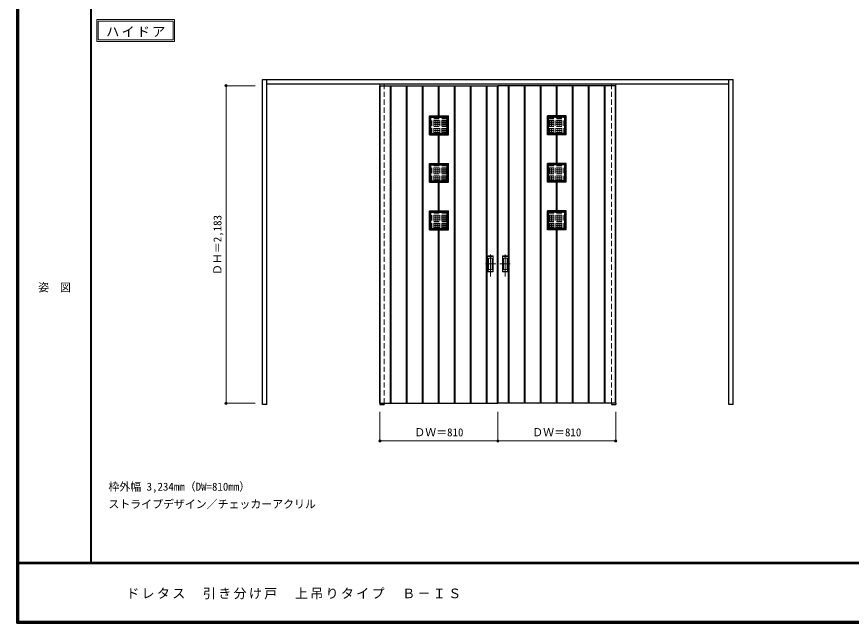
# Model space of a CAD drawing. Units: millimetres, scale not verified. Extents: x -6000 to 5700, y -4307 to 4175.
# Drawn here: x -6000 to -267, y -4205 to -36 of the extents above; entities that cross this region are included whole.
import ezdxf
from ezdxf.enums import TextEntityAlignment as Align

# ---------------------------------------------------------------- set-up
doc = ezdxf.new("R2010")
doc.units = ezdxf.units.MM
doc.header["$LTSCALE"] = 30
doc.header["$PDMODE"] = 32
doc.header["$PDSIZE"] = 15
doc.linetypes.add('CHAIN1', pattern=[8, 5, -1, 1, -1])
doc.linetypes.add('DASHED1', pattern=[1.8, 1.2, -0.6])
for name, color, linetype, lineweight in [('0-2_扉', 3, 'Continuous', 25), ('0-3_仕上げ', 3, 'Continuous', 25), ('0-4_枠', 3, 'Continuous', 25), ('0-6_引手', 7, 'Continuous', 18), ('0-A_文字', 7, 'Continuous', 18), ('0-B_寸法', 7, 'Continuous', 9), ('0-C_ハッチ', 4, 'DASHED1', 9), ('F-1_枠', 6, 'Continuous', 40), ('F-A_文字', 7, 'Continuous', 18)]:
    doc.layers.add(name, color=color, linetype=linetype, lineweight=lineweight)
doc.styles.add('ＭＳ ゴシック', font='')
doc.styles.get('ＭＳ ゴシック').set_extended_font_data('MS Gothic')

msp = doc.modelspace()

# ---------------------------------------------------------------- linework, layer by layer
at = {"layer": '0-2_扉', "color": 4, "linetype": 'DASHED1', "lineweight": 9}
msp.add_line((-2695, -509.75), (-2695, -513.75), dxfattribs=at)
msp.add_line((-2695, -509.75), (-2695, -513.75), dxfattribs=at)
at = {"layer": '0-2_扉'}
for p in [(-2695, -509.75), (-2695, -509.75), (-3505, -2692.75), (-1885, -2692.75)]:
    msp.add_line(p, (-2695, -2692.75), dxfattribs=at)
for points in [[(-3505, -2692.75), (-3505, -509.75), (-2695, -509.75)], [(-1885, -2692.75), (-1885, -509.75), (-2695, -509.75)]]:
    msp.add_lwpolyline(points, dxfattribs=at)
at = {"layer": '0-3_仕上げ'}
for p, q in [((-3503, -2692.75), (-3503, -509.75)), ((-3432, -2692.75), (-3432, -509.75)), ((-3428, -2692.75), (-3428, -509.75)), ((-3322, -2692.75), (-3322, -509.75)), ((-3318, -2692.75), (-3318, -509.75)), ((-3212, -2692.75), (-3212, -509.75)), ((-3208, -2692.75), (-3208, -509.75)), ((-3102, -717.75), (-3102, -509.75)), ((-3098, -717.75), (-3098, -509.75)), ((-2992, -2692.75), (-2992, -509.75)), ((-2988, -2692.75), (-2988, -509.75)), ((-2882, -2692.75), (-2882, -509.75)), ((-2878, -2692.75), (-2878, -509.75)), ((-2772, -2692.75), (-2772, -509.75)), ((-2768, -2692.75), (-2768, -509.75)), ((-2697, -2692.75), (-2697, -509.75)), ((-2693, -2692.75), (-2693, -509.75)), ((-2622, -2692.75), (-2622, -509.75)), ((-2618, -2692.75), (-2618, -509.75)), ((-2512, -2692.75), (-2512, -509.75)), ((-2508, -2692.75), (-2508, -509.75)), ((-2402, -2692.75), (-2402, -509.75)), ((-2398, -2692.75), (-2398, -509.75)), ((-2292, -717.75), (-2292, -509.75)), ((-2288, -717.75), (-2288, -509.75)), ((-2182, -2692.75), (-2182, -509.75)), ((-2178, -2692.75), (-2178, -509.75)), ((-2072, -2692.75), (-2072, -509.75)), ((-2068, -2692.75), (-2068, -509.75)), ((-1962, -2692.75), (-1962, -509.75)), ((-1958, -2692.75), (-1958, -509.75)), ((-1887, -2692.75), (-1887, -509.75)), ((-3165, -717.75), (-3035, -717.75)), ((-3165, -847.75), (-3165, -717.75)), ((-3156, -726.75), (-3165, -717.75)), ((-3156, -726.75), (-3044, -726.75)), ((-3156, -838.75), (-3156, -726.75)), ((-3035, -717.75), (-3044, -726.75)), ((-3044, -838.75), (-3044, -726.75)), ((-3035, -847.75), (-3035, -717.75)), ((-2225, -717.75), (-2355, -717.75)), ((-2355, -847.75), (-2355, -717.75)), ((-2355, -717.75), (-2346, -726.75)), ((-2234, -726.75), (-2346, -726.75)), ((-2346, -838.75), (-2346, -726.75)), ((-2234, -726.75), (-2225, -717.75)), ((-2234, -838.75), (-2234, -726.75)), ((-2225, -847.75), (-2225, -717.75)), ((-3156, -838.75), (-3165, -847.75)), ((-3165, -847.75), (-3035, -847.75)), ((-3102, -1043.75), (-3102, -847.75)), ((-3098, -1043.75), (-3098, -847.75)), ((-2225, -847.75), (-2355, -847.75)), ((-2292, -1043.75), (-2292, -847.75)), ((-2288, -1043.75), (-2288, -847.75)), ((-2234, -838.75), (-2225, -847.75)), ((-3165, -1043.75), (-3035, -1043.75)), ((-3165, -1173.75), (-3165, -1043.75)), ((-3156, -1052.75), (-3165, -1043.75)), ((-3156, -1052.75), (-3044, -1052.75)), ((-3156, -1164.75), (-3156, -1052.75)), ((-3035, -1043.75), (-3044, -1052.75)), ((-3044, -1164.75), (-3044, -1052.75)), ((-3035, -1173.75), (-3035, -1043.75)), ((-2225, -1043.75), (-2355, -1043.75)), ((-2355, -1173.75), (-2355, -1043.75)), ((-2355, -1043.75), (-2346, -1052.75)), ((-2234, -1052.75), (-2346, -1052.75)), ((-2346, -1164.75), (-2346, -1052.75)), ((-2234, -1052.75), (-2225, -1043.75)), ((-2234, -1164.75), (-2234, -1052.75)), ((-2225, -1173.75), (-2225, -1043.75)), ((-3156, -1164.75), (-3165, -1173.75)), ((-3165, -1173.75), (-3035, -1173.75)), ((-3102, -1369.75), (-3102, -1173.75)), ((-3098, -1369.75), (-3098, -1173.75)), ((-2225, -1173.75), (-2355, -1173.75)), ((-2292, -1369.75), (-2292, -1173.75)), ((-2288, -1369.75), (-2288, -1173.75)), ((-2234, -1164.75), (-2225, -1173.75)), ((-3165, -1369.75), (-3035, -1369.75)), ((-3165, -1499.75), (-3165, -1369.75)), ((-3156, -1378.75), (-3165, -1369.75)), ((-3035, -1369.75), (-3044, -1378.75)), ((-3035, -1499.75), (-3035, -1369.75)), ((-2225, -1369.75), (-2355, -1369.75)), ((-2355, -1499.75), (-2355, -1369.75)), ((-2355, -1369.75), (-2346, -1378.75)), ((-2234, -1378.75), (-2225, -1369.75)), ((-2225, -1499.75), (-2225, -1369.75)), ((-3156, -1378.75), (-3044, -1378.75)), ((-3156, -1490.75), (-3156, -1378.75)), ((-3044, -1490.75), (-3044, -1378.75)), ((-2234, -1378.75), (-2346, -1378.75)), ((-2346, -1490.75), (-2346, -1378.75)), ((-2234, -1490.75), (-2234, -1378.75)), ((-3156, -1490.75), (-3165, -1499.75)), ((-3165, -1499.75), (-3035, -1499.75)), ((-3102, -2692.75), (-3102, -1499.75)), ((-3098, -2692.75), (-3098, -1499.75)), ((-2225, -1499.75), (-2355, -1499.75)), ((-2292, -2692.75), (-2292, -1499.75)), ((-2288, -2692.75), (-2288, -1499.75)), ((-2234, -1490.75), (-2225, -1499.75))]:
    msp.add_line(p, q, dxfattribs=at)
at = {"layer": '0-3_仕上げ', "color": 7, "lineweight": 18}
for p, q in [((-3430, -2692.75), (-3430, -509.75)), ((-3320, -2692.75), (-3320, -509.75)), ((-3210, -2692.75), (-3210, -509.75)), ((-3100, -717.75), (-3100, -509.75)), ((-2990, -2692.75), (-2990, -509.75)), ((-2880, -2692.75), (-2880, -509.75)), ((-2770, -2692.75), (-2770, -509.75)), ((-2620, -2692.75), (-2620, -509.75)), ((-2510, -2692.75), (-2510, -509.75)), ((-2400, -2692.75), (-2400, -509.75)), ((-2290, -717.75), (-2290, -509.75)), ((-2180, -2692.75), (-2180, -509.75)), ((-2070, -2692.75), (-2070, -509.75)), ((-1960, -2692.75), (-1960, -509.75)), ((-3100, -1043.75), (-3100, -847.75)), ((-2290, -1043.75), (-2290, -847.75)), ((-3100, -1369.75), (-3100, -1173.75)), ((-2290, -1369.75), (-2290, -1173.75)), ((-3100, -2692.75), (-3100, -1499.75)), ((-2290, -2692.75), (-2290, -1499.75))]:
    msp.add_line(p, q, dxfattribs=at)
at = {"layer": '0-3_仕上げ', "linetype": 'DASHED1'}
for p, q in [((-3163, -719.75), (-3037, -719.75)), ((-3163, -845.75), (-3163, -719.75)), ((-2227, -719.75), (-2353, -719.75)), ((-2227, -845.75), (-2227, -719.75)), ((-3163, -1045.75), (-3037, -1045.75)), ((-3163, -1171.75), (-3163, -1045.75)), ((-2227, -1045.75), (-2353, -1045.75)), ((-2227, -1171.75), (-2227, -1045.75)), ((-3163, -1371.75), (-3037, -1371.75)), ((-3163, -1497.75), (-3163, -1371.75)), ((-2227, -1371.75), (-2353, -1371.75)), ((-2227, -1497.75), (-2227, -1371.75))]:
    msp.add_line(p, q, dxfattribs=at)
for points in [[(-3163, -845.75), (-3037, -845.75), (-3037, -719.75)], [(-2227, -845.75), (-2353, -845.75), (-2353, -719.75)], [(-3163, -1171.75), (-3037, -1171.75), (-3037, -1045.75)], [(-2227, -1171.75), (-2353, -1171.75), (-2353, -1045.75)], [(-3163, -1497.75), (-3037, -1497.75), (-3037, -1371.75)], [(-2227, -1497.75), (-2353, -1497.75), (-2353, -1371.75)]]:
    msp.add_lwpolyline(points, dxfattribs=at)
at = {"layer": '0-3_仕上げ'}
for points in [[(-3156, -838.75), (-3044, -838.75), (-3035, -847.75)], [(-2234, -838.75), (-2346, -838.75), (-2355, -847.75)], [(-3156, -1164.75), (-3044, -1164.75), (-3035, -1173.75)], [(-2234, -1164.75), (-2346, -1164.75), (-2355, -1173.75)], [(-3156, -1490.75), (-3044, -1490.75), (-3035, -1499.75)], [(-2234, -1490.75), (-2346, -1490.75), (-2355, -1499.75)]]:
    msp.add_lwpolyline(points, dxfattribs=at)
at = {"layer": '0-4_枠'}
for p, q in [((-4312, -2701.25), (-4312, -466.25)), ((-4312, -466.25), (-1078, -466.25)), ((-4282, -2701.25), (-4282, -466.25)), ((-4282, -496.25), (-1108, -496.25)), ((-1108, -2701.25), (-1108, -466.25)), ((-1078, -2701.25), (-1078, -466.25)), ((-3505, -2693.25), (-3505, -2701.25)), ((-3475, -2692.75), (-3475, -2701.25)), ((-1915, -2692.75), (-1915, -2701.25)), ((-1885, -2692.75), (-1885, -2701.25)), ((-4282, -2701.25), (-4312, -2701.25)), ((-3505, -2701.25), (-3475, -2701.25)), ((-1915, -2701.25), (-1885, -2701.25)), ((-1078, -2701.25), (-1108, -2701.25))]:
    msp.add_line(p, q, dxfattribs=at)
at = {"layer": '0-4_枠', "color": 4, "linetype": 'DASHED1', "lineweight": 9}
for p, q in [((-3505, -2693.25), (-3505, -496.25)), ((-3475, -2693.25), (-3475, -496.25)), ((-1915, -2693.25), (-1915, -496.25)), ((-1885, -2693.25), (-1885, -496.25))]:
    msp.add_line(p, q, dxfattribs=at)
at = {"layer": '0-6_引手', "linetype": 'CHAIN1'}
for p, q in [((-2746, -1820.48), (-2746, -1649.63)), ((-2644, -1820.48), (-2644, -1649.63)), ((-2707.93, -1735.25), (-2780.44, -1735.25)), ((-2682.07, -1735.25), (-2609.56, -1735.25))]:
    msp.add_line(p, q, dxfattribs=at)
at = {"layer": '0-6_引手'}
for p, q in [((-2727, -1680.25), (-2765, -1680.25)), ((-2765, -1790.25), (-2765, -1680.25)), ((-2733.5, -1696.25), (-2758.5, -1696.25)), ((-2758.5, -1774.25), (-2758.5, -1696.25)), ((-2733.5, -1774.25), (-2733.5, -1696.25)), ((-2727, -1790.25), (-2727, -1680.25)), ((-2663, -1680.25), (-2625, -1680.25)), ((-2663, -1790.25), (-2663, -1680.25)), ((-2656.5, -1696.25), (-2631.5, -1696.25)), ((-2656.5, -1774.25), (-2656.5, -1696.25)), ((-2631.5, -1774.25), (-2631.5, -1696.25)), ((-2625, -1790.25), (-2625, -1680.25)), ((-2733.5, -1774.25), (-2758.5, -1774.25)), ((-2656.5, -1774.25), (-2631.5, -1774.25)), ((-2727, -1790.25), (-2765, -1790.25)), ((-2663, -1790.25), (-2625, -1790.25))]:
    msp.add_line(p, q, dxfattribs=at)
at = {"layer": '0-6_引手', "linetype": 'DASHED1'}
for p, q in [((-2762, -1786.25), (-2762, -1684.25)), ((-2628, -1786.25), (-2628, -1684.25)), ((-2730, -1786.25), (-2762, -1786.25)), ((-2660, -1786.25), (-2628, -1786.25))]:
    msp.add_line(p, q, dxfattribs=at)
for points in [[(-2730, -1786.25), (-2730, -1684.25), (-2762, -1684.25)], [(-2660, -1786.25), (-2660, -1684.25), (-2628, -1684.25)]]:
    msp.add_lwpolyline(points, dxfattribs=at)
at = {"layer": '0-A_文字'}
for p, q in [((-5450, -55.5), (-5450, -205.5)), ((-5440, -65.5), (-4925.67, -65.5)), ((-4925.67, -65.5), (-4925.67, -195.5)), ((-5450, -205.5), (-4915.67, -205.5))]:
    msp.add_line(p, q, dxfattribs=at)
for points in [[(-5450, -55.5), (-4915.67, -55.5), (-4915.67, -205.5)], [(-5440, -65.5), (-5440, -195.5), (-4925.67, -195.5)]]:
    msp.add_lwpolyline(points, dxfattribs=at)
at = {"layer": '0-B_寸法', "color": 4}
for p, q in [((-4562, -509.75), (-4362, -509.75)), ((-4562, -509.75), (-4562, -2692.75)), ((-4562, -2692.75), (-4362, -2692.75)), ((-3505, -2951.25), (-3505, -2751.25)), ((-2695, -2951.25), (-2695, -2751.25)), ((-1885, -2951.25), (-1885, -2751.25)), ((-3505, -2951.25), (-1885, -2951.25))]:
    msp.add_line(p, q, dxfattribs=at)
at = {"layer": '0-B_寸法'}
for p in [(-4562, -509.75), (-4562, -2692.75), (-3505, -2951.25), (-2695, -2951.25), (-1885, -2951.25)]:
    msp.add_point(p, dxfattribs=at)
at = {"layer": '0-C_ハッチ'}
for p, q in [((-3044, -733.25), (-3156, -733.25)), ((-3044, -734.25), (-3156, -734.25)), ((-3149.5, -838.75), (-3149.5, -726.75)), ((-3148.5, -838.75), (-3148.5, -726.75)), ((-3135.5, -838.75), (-3135.5, -726.75)), ((-3134.5, -838.75), (-3134.5, -726.75)), ((-3121.5, -838.75), (-3121.5, -726.75)), ((-3120.5, -838.75), (-3120.5, -726.75)), ((-3107.5, -838.75), (-3107.5, -726.75)), ((-3106.5, -838.75), (-3106.5, -726.75)), ((-3093.5, -838.75), (-3093.5, -726.75)), ((-3092.5, -838.75), (-3092.5, -726.75)), ((-3079.5, -838.75), (-3079.5, -726.75)), ((-3078.5, -838.75), (-3078.5, -726.75)), ((-3065.5, -838.75), (-3065.5, -726.75)), ((-3064.5, -838.75), (-3064.5, -726.75)), ((-3051.5, -838.75), (-3051.5, -726.75)), ((-3050.5, -838.75), (-3050.5, -726.75)), ((-2346, -733.25), (-2234, -733.25)), ((-2346, -734.25), (-2234, -734.25)), ((-2339.5, -838.75), (-2339.5, -726.75)), ((-2338.5, -838.75), (-2338.5, -726.75)), ((-2325.5, -838.75), (-2325.5, -726.75)), ((-2324.5, -838.75), (-2324.5, -726.75)), ((-2311.5, -838.75), (-2311.5, -726.75)), ((-2310.5, -838.75), (-2310.5, -726.75)), ((-2297.5, -838.75), (-2297.5, -726.75)), ((-2296.5, -838.75), (-2296.5, -726.75)), ((-2283.5, -838.75), (-2283.5, -726.75)), ((-2282.5, -838.75), (-2282.5, -726.75)), ((-2269.5, -838.75), (-2269.5, -726.75)), ((-2268.5, -838.75), (-2268.5, -726.75)), ((-2255.5, -838.75), (-2255.5, -726.75)), ((-2254.5, -838.75), (-2254.5, -726.75)), ((-2241.5, -838.75), (-2241.5, -726.75)), ((-2240.5, -838.75), (-2240.5, -726.75)), ((-3044, -747.25), (-3156, -747.25)), ((-3044, -748.25), (-3156, -748.25)), ((-3044, -761.25), (-3156, -761.25)), ((-3044, -762.25), (-3156, -762.25)), ((-3044, -775.25), (-3156, -775.25)), ((-3044, -776.25), (-3156, -776.25)), ((-3044, -789.25), (-3156, -789.25)), ((-3044, -790.25), (-3156, -790.25)), ((-2346, -747.25), (-2234, -747.25)), ((-2346, -748.25), (-2234, -748.25)), ((-2346, -761.25), (-2234, -761.25)), ((-2346, -762.25), (-2234, -762.25)), ((-2346, -775.25), (-2234, -775.25)), ((-2346, -776.25), (-2234, -776.25)), ((-2346, -789.25), (-2234, -789.25)), ((-2346, -790.25), (-2234, -790.25)), ((-3044, -803.25), (-3156, -803.25)), ((-3044, -804.25), (-3156, -804.25)), ((-3044, -817.25), (-3156, -817.25)), ((-3044, -818.25), (-3156, -818.25)), ((-3044, -831.25), (-3156, -831.25)), ((-3044, -832.25), (-3156, -832.25)), ((-2346, -803.25), (-2234, -803.25)), ((-2346, -804.25), (-2234, -804.25)), ((-2346, -817.25), (-2234, -817.25)), ((-2346, -818.25), (-2234, -818.25)), ((-2346, -831.25), (-2234, -831.25)), ((-2346, -832.25), (-2234, -832.25)), ((-3044, -1059.25), (-3156, -1059.25)), ((-3044, -1060.25), (-3156, -1060.25)), ((-3044, -1073.25), (-3156, -1073.25)), ((-3044, -1074.25), (-3156, -1074.25)), ((-3044, -1087.25), (-3156, -1087.25)), ((-3044, -1088.25), (-3156, -1088.25)), ((-3149.5, -1164.75), (-3149.5, -1052.75)), ((-3148.5, -1164.75), (-3148.5, -1052.75)), ((-3135.5, -1164.75), (-3135.5, -1052.75)), ((-3134.5, -1164.75), (-3134.5, -1052.75)), ((-3121.5, -1164.75), (-3121.5, -1052.75)), ((-3120.5, -1164.75), (-3120.5, -1052.75)), ((-3107.5, -1164.75), (-3107.5, -1052.75)), ((-3106.5, -1164.75), (-3106.5, -1052.75)), ((-3093.5, -1164.75), (-3093.5, -1052.75)), ((-3092.5, -1164.75), (-3092.5, -1052.75)), ((-3079.5, -1164.75), (-3079.5, -1052.75)), ((-3078.5, -1164.75), (-3078.5, -1052.75)), ((-3065.5, -1164.75), (-3065.5, -1052.75)), ((-3064.5, -1164.75), (-3064.5, -1052.75)), ((-3051.5, -1164.75), (-3051.5, -1052.75)), ((-3050.5, -1164.75), (-3050.5, -1052.75)), ((-2346, -1059.25), (-2234, -1059.25)), ((-2346, -1060.25), (-2234, -1060.25)), ((-2346, -1073.25), (-2234, -1073.25)), ((-2346, -1074.25), (-2234, -1074.25)), ((-2346, -1087.25), (-2234, -1087.25)), ((-2346, -1088.25), (-2234, -1088.25)), ((-2339.5, -1164.75), (-2339.5, -1052.75)), ((-2338.5, -1164.75), (-2338.5, -1052.75)), ((-2325.5, -1164.75), (-2325.5, -1052.75)), ((-2324.5, -1164.75), (-2324.5, -1052.75)), ((-2311.5, -1164.75), (-2311.5, -1052.75)), ((-2310.5, -1164.75), (-2310.5, -1052.75)), ((-2297.5, -1164.75), (-2297.5, -1052.75)), ((-2296.5, -1164.75), (-2296.5, -1052.75)), ((-2283.5, -1164.75), (-2283.5, -1052.75)), ((-2282.5, -1164.75), (-2282.5, -1052.75)), ((-2269.5, -1164.75), (-2269.5, -1052.75)), ((-2268.5, -1164.75), (-2268.5, -1052.75)), ((-2255.5, -1164.75), (-2255.5, -1052.75)), ((-2254.5, -1164.75), (-2254.5, -1052.75)), ((-2241.5, -1164.75), (-2241.5, -1052.75)), ((-2240.5, -1164.75), (-2240.5, -1052.75)), ((-3044, -1101.25), (-3156, -1101.25)), ((-3044, -1102.25), (-3156, -1102.25)), ((-3044, -1115.25), (-3156, -1115.25)), ((-3044, -1116.25), (-3156, -1116.25)), ((-3044, -1129.25), (-3156, -1129.25)), ((-3044, -1130.25), (-3156, -1130.25)), ((-3044, -1143.25), (-3156, -1143.25)), ((-3044, -1144.25), (-3156, -1144.25)), ((-2346, -1101.25), (-2234, -1101.25)), ((-2346, -1102.25), (-2234, -1102.25)), ((-2346, -1115.25), (-2234, -1115.25)), ((-2346, -1116.25), (-2234, -1116.25)), ((-2346, -1129.25), (-2234, -1129.25)), ((-2346, -1130.25), (-2234, -1130.25)), ((-2346, -1143.25), (-2234, -1143.25)), ((-2346, -1144.25), (-2234, -1144.25)), ((-3044, -1157.25), (-3156, -1157.25)), ((-3044, -1158.25), (-3156, -1158.25)), ((-2346, -1157.25), (-2234, -1157.25)), ((-2346, -1158.25), (-2234, -1158.25)), ((-3044, -1385.25), (-3156, -1385.25)), ((-3044, -1386.25), (-3156, -1386.25)), ((-3044, -1399.25), (-3156, -1399.25)), ((-3044, -1400.25), (-3156, -1400.25)), ((-3044, -1413.25), (-3156, -1413.25)), ((-3044, -1414.25), (-3156, -1414.25)), ((-3044, -1427.25), (-3156, -1427.25)), ((-3044, -1428.25), (-3156, -1428.25)), ((-3149.5, -1490.75), (-3149.5, -1378.75)), ((-3148.5, -1490.75), (-3148.5, -1378.75)), ((-3135.5, -1490.75), (-3135.5, -1378.75)), ((-3134.5, -1490.75), (-3134.5, -1378.75)), ((-3121.5, -1490.75), (-3121.5, -1378.75)), ((-3120.5, -1490.75), (-3120.5, -1378.75)), ((-3107.5, -1490.75), (-3107.5, -1378.75)), ((-3106.5, -1490.75), (-3106.5, -1378.75)), ((-3093.5, -1490.75), (-3093.5, -1378.75)), ((-3092.5, -1490.75), (-3092.5, -1378.75)), ((-3079.5, -1490.75), (-3079.5, -1378.75)), ((-3078.5, -1490.75), (-3078.5, -1378.75)), ((-3065.5, -1490.75), (-3065.5, -1378.75)), ((-3064.5, -1490.75), (-3064.5, -1378.75)), ((-3051.5, -1490.75), (-3051.5, -1378.75)), ((-3050.5, -1490.75), (-3050.5, -1378.75)), ((-2346, -1385.25), (-2234, -1385.25)), ((-2346, -1386.25), (-2234, -1386.25)), ((-2346, -1399.25), (-2234, -1399.25)), ((-2346, -1400.25), (-2234, -1400.25)), ((-2346, -1413.25), (-2234, -1413.25)), ((-2346, -1414.25), (-2234, -1414.25)), ((-2346, -1427.25), (-2234, -1427.25)), ((-2346, -1428.25), (-2234, -1428.25)), ((-2339.5, -1490.75), (-2339.5, -1378.75)), ((-2338.5, -1490.75), (-2338.5, -1378.75)), ((-2325.5, -1490.75), (-2325.5, -1378.75)), ((-2324.5, -1490.75), (-2324.5, -1378.75)), ((-2311.5, -1490.75), (-2311.5, -1378.75)), ((-2310.5, -1490.75), (-2310.5, -1378.75)), ((-2297.5, -1490.75), (-2297.5, -1378.75)), ((-2296.5, -1490.75), (-2296.5, -1378.75)), ((-2283.5, -1490.75), (-2283.5, -1378.75)), ((-2282.5, -1490.75), (-2282.5, -1378.75)), ((-2269.5, -1490.75), (-2269.5, -1378.75)), ((-2268.5, -1490.75), (-2268.5, -1378.75)), ((-2255.5, -1490.75), (-2255.5, -1378.75)), ((-2254.5, -1490.75), (-2254.5, -1378.75)), ((-2241.5, -1490.75), (-2241.5, -1378.75)), ((-2240.5, -1490.75), (-2240.5, -1378.75)), ((-3044, -1441.25), (-3156, -1441.25)), ((-3044, -1442.25), (-3156, -1442.25)), ((-3044, -1455.25), (-3156, -1455.25)), ((-3044, -1456.25), (-3156, -1456.25)), ((-3044, -1469.25), (-3156, -1469.25)), ((-3044, -1470.25), (-3156, -1470.25)), ((-3044, -1483.25), (-3156, -1483.25)), ((-3044, -1484.25), (-3156, -1484.25)), ((-2346, -1441.25), (-2234, -1441.25)), ((-2346, -1442.25), (-2234, -1442.25)), ((-2346, -1455.25), (-2234, -1455.25)), ((-2346, -1456.25), (-2234, -1456.25)), ((-2346, -1469.25), (-2234, -1469.25)), ((-2346, -1470.25), (-2234, -1470.25)), ((-2346, -1483.25), (-2234, -1483.25)), ((-2346, -1484.25), (-2234, -1484.25))]:
    msp.add_line(p, q, dxfattribs=at)
at = {"layer": 'F-1_枠'}
for p, q in [((-6000, 4175), (-6000, -4205)), ((-5995, 4175), (-5995, -4205)), ((-5990, 4175), (-5990, -4205)), ((-5490, 4175), (-5490, -3790)), ((5700, -3790), (-6000, -3790)), ((5700, -3795), (-6000, -3795)), ((5700, -4195), (-6000, -4195)), ((5700, -4200), (-6000, -4200)), ((5700, -4205), (-6000, -4205))]:
    msp.add_line(p, q, dxfattribs=at)

# ---------------------------------------------------------------- texts
at = {"layer": '0-A_文字', "style": 'ＭＳ ゴシック'}
for s, p in [('枠外幅 3,234mm（DW=810mm）', (-5370, -3310)), ('ストライプデザイン／チェッカーアクリル', (-5370, -3430))]:
    msp.add_text(s, height=54.99, dxfattribs=at).set_placement(p, align=Align.BOTTOM_LEFT)
at = {"layer": '0-A_文字', "insert": (-5385.34, -175.5), "char_height": 65.98, "attachment_point": 7, "style": 'ＭＳ ゴシック'}
msp.add_mtext('\\T1.17;ハイドア', dxfattribs=at)
at = {"layer": '0-B_寸法', "style": 'ＭＳ ゴシック'}
msp.add_text('ＤＨ＝2,183', height=54.99, rotation=90, dxfattribs=at).set_placement((-4577, -1810.75), align=Align.BOTTOM_LEFT)
for p in [(-3268.75, -2936.25), (-2458.75, -2936.25)]:
    msp.add_text('ＤＷ＝810', height=54.99, dxfattribs=at).set_placement(p, align=Align.BOTTOM_LEFT)
at = {"layer": 'F-A_文字', "style": 'ＭＳ ゴシック'}
msp.add_text('姿\u3000図', height=54.99, dxfattribs=at).set_placement((-5852.5, -1940.25), align=Align.BOTTOM_LEFT)
at = {"layer": 'F-A_文字', "insert": (-5247.55, -4040), "char_height": 65.98, "attachment_point": 7, "style": 'ＭＳ ゴシック'}
msp.add_mtext('\\T1.17;ドレタス\u3000引き分け戸\u3000上吊りタイプ\u3000Ｂ－ＩＳ', dxfattribs=at)

doc.saveas('drawing.dxf')
